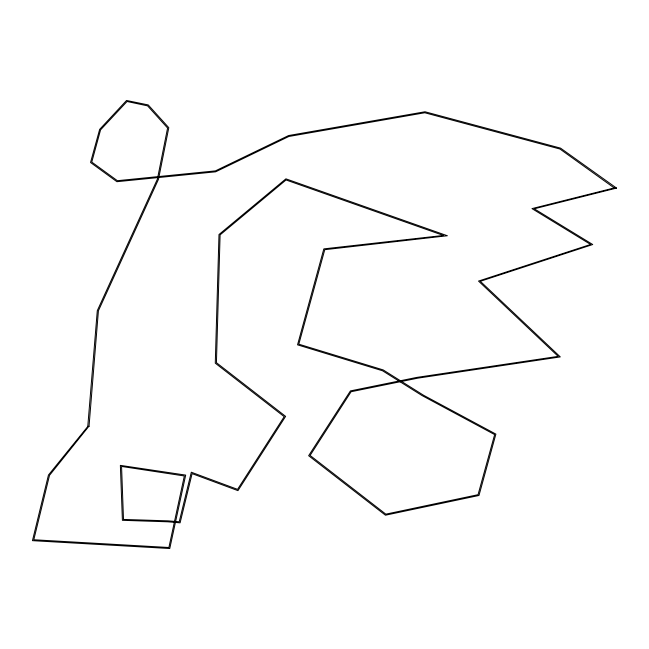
<?xml version="1.0" encoding="UTF-8"?>
<svg xmlns="http://www.w3.org/2000/svg" width="649" height="649" viewBox="0 0 649 649"><rect width="100%" height="100%" fill="white"/><g stroke="black" fill="none" stroke-linecap="round" stroke-linejoin="round"><path stroke-width="0.97" d="M87.81 425.995L97.293 310.668L157.399 179.124L167.58 128.023L147.583 105.86L127.034 101.504L100.571 129.857L91.777 162.08L117.38 180.69L215.395 170.882L288.618 135.536L425.014 111.766L560.566 148.142L616.55 188.096L534.265 208.8L592.748 244.527L480.325 281.301L560.306 356.909L417.891 378.148L351.093 391.745L310.092 455.436L385.847 514.154L478.045 494.692L494.643 434.595L422.053 395.574L382.529 370.774L297.534 344.846L323.835 248.875L443.421 235.449L286.031 179.976L220.1 234.881L216.425 362.677L285.625 416.374L237.964 490.644L192.096 473.648L180.097 522.843L167.742 521.804L122.401 520.32L120.365 465.365L185.687 475.1L169.77 548.527L32.45 540.666L48.456 475.027L87.915 426.304M89.018 426.547L98.413 310.782L158.486 179.302L168.797 127.683L148.24 104.927L126.539 100.473L99.646 129.386L90.535 162.51L116.909 181.704L215.63 171.823L288.87 136.477L424.771 112.764L559.949 149.027L614.189 187.934L616.55 188.096M88.921 426.239L49.519 475.336L33.805 539.757L168.886 547.496L184.34 475.977L121.566 466.453L123.497 519.427L167.977 520.839L179.221 521.78L191.309 472.221L237.558 489.354L284.197 416.674L215.273 363.18L218.989 234.516L285.909 178.832L447.38 235.749L324.768 249.687L298.824 344.181L383.153 369.898L423.586 395.265L495.893 434.108L478.986 495.479L385.441 515.209L308.64 455.72L350.419 390.901L416.715 377.41L558.172 356.366L478.508 281.074L590.614 244.446L531.969 208.613L614.189 187.934"/></g></svg>
